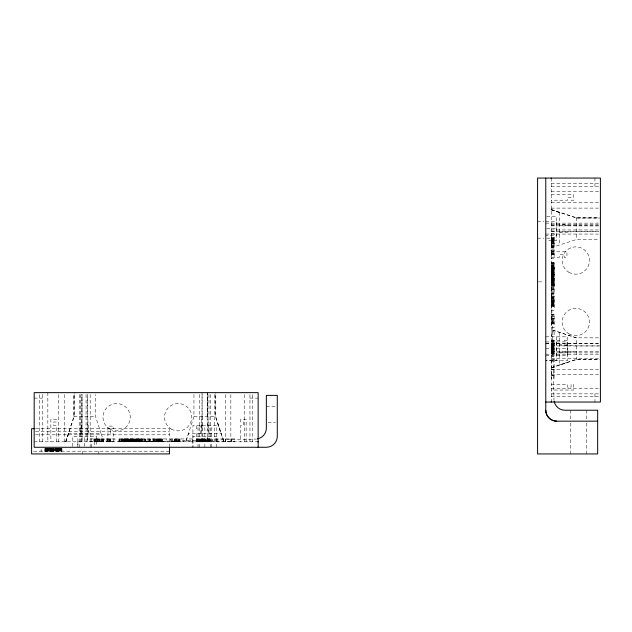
<?xml version="1.0" encoding="UTF-8"?>
<svg xmlns="http://www.w3.org/2000/svg" width="632" height="632" viewBox="0 0 632 632"><rect width="100%" height="100%" fill="white"/><g stroke="black" fill="none" stroke-linecap="round" stroke-linejoin="round"><path stroke-width="0.47" stroke-dasharray="3.16 2.37" d="M72.783 446.366L72.783 436.349L96.641 436.349L96.641 446.366M65.791 441.808L74.134 416.764L74.157 392.646M77.886 447.274L77.886 436.349M81.978 394.455L81.978 441.808L81.978 394.613M84.712 446.366L84.712 436.349M91.545 447.274L91.545 436.349M198.053 447.274L198.029 425.431M204.855 447.274L204.863 425.431M207.588 416.764L207.588 392.646M211.712 447.274L211.688 425.431M216.792 447.274L216.792 425.431L192.934 425.431L192.926 447.274L192.958 436.349L216.816 436.349M556.697 336.84L556.697 360.698L545.772 360.698M559.431 345.925L559.431 345.333L568.089 345.917M551.238 367.69L576.281 359.347L600.4 359.324M81.726 441.808L81.978 436.846M201.869 441.808L202.043 438.466M81.307 433.615L81.978 423.59M201.45 433.615L202.035 424.957M80.469 433.615L81.884 416.764L81.884 394.573M200.62 433.615L202.027 416.764L202.027 392.646M65.594 441.808L73.786 416.764L73.786 394.573M193.953 394.573L193.929 416.764L185.769 441.808L188.47 433.615L221.247 433.615L223.981 441.808M66.012 441.808L68.683 433.615M65.831 441.808L67.466 436.831M551.238 247.72L576.281 239.528L598.472 239.528M551.238 367.863L576.281 359.671L598.472 359.671M559.431 364.925L569.361 361.654M559.431 232.837L576.281 231.423L598.472 231.423M559.431 352.988L576.281 351.574M559.431 232.007L569.464 231.328M559.431 352.15L569.471 351.471M551.238 231.588L556.215 231.328M551.238 351.732L556.223 351.471M137.974 441.808L255.423 439.082A10.926 10.926 0 0 0 256.371 439.035M551.238 183.533L598.433 183.533M551.238 186.258L598.583 186.258M551.238 191.725L600.4 191.725M551.238 194.743L573.769 194.743L573.769 200.202L571.036 200.202L571.036 197.476L567.623 197.476L567.623 200.202L551.238 200.202M551.238 202.651L598.433 202.651M551.238 208.11L598.433 208.11M546.688 216.665L556.697 216.665L556.697 240.531L546.68 240.523M551.238 209.476L576.281 217.669L598.472 217.669M551.238 209.674L576.281 218.016L598.472 218.016M537.579 221.769L543.954 221.769M545.772 221.769L556.697 221.769L556.697 235.42L545.772 235.428M545.772 223.136L598.449 223.136M551.238 224.502L598.433 224.502M598.599 225.869L576.281 225.766L559.431 224.36M551.238 225.869L598.433 225.869M546.68 228.594L556.697 228.594M551.238 229.961L598.433 229.961M551.238 231.328L598.472 231.328M545.772 234.061L598.449 234.061M551.373 237.75L554.106 237.75M554.106 238.019L551.373 238.043L554.106 238.114M537.579 238.153L543.954 238.153M546.68 238.153L551.238 238.153M551.373 238.406L554.106 238.406M551.373 238.872L554.106 238.778M551.373 239.291L554.106 239.291M551.373 239.836L554.106 239.876M551.373 239.947L554.106 239.947M551.373 240.752L554.106 240.752M551.373 240.99L554.106 240.99M551.373 241.076L554.106 241.076M551.373 241.598L554.106 241.606M551.373 242.83L554.106 242.83M551.373 243.209L554.106 243.209M551.373 243.454L554.106 243.454M551.373 243.541L554.106 243.541M551.373 243.731L554.106 243.66M551.373 244.94L554.106 244.821M551.373 245.808L554.106 245.808M551.373 245.967L554.106 245.967M551.373 246.614L554.106 246.614M551.373 246.82L554.106 246.82M551.373 247.238L554.106 247.238M551.373 250.73L554.106 250.73M551.373 251.56L554.106 251.56M551.238 251.797L566.943 251.797L566.943 257.256L564.21 257.256L564.21 254.53L559.431 254.53L559.431 257.256L551.238 257.256M551.373 252.057L554.106 252.057M551.373 252.942L554.106 252.942M551.373 253.258L554.106 253.258M551.373 253.637L554.106 253.637M551.373 254.135L554.106 254.135M551.373 254.53L554.106 254.427M551.373 254.633L554.106 254.633M551.373 262.888L554.106 262.888M551.373 263.165L554.106 263.165M551.373 263.631L554.106 263.631M551.373 264.279L554.106 264.279M551.373 265.069L554.106 265.069M551.373 265.108L554.106 265.108M551.373 265.377L554.106 265.377M551.373 266.127L554.106 266.127M551.373 266.285L554.106 266.285M551.373 266.68L554.106 266.68M551.373 267.02L554.106 266.996M551.373 267.162L554.106 267.162M551.373 267.202L554.106 267.202M551.373 267.652L554.106 267.652M551.373 267.913L554.106 267.913M551.373 268.015L554.106 268.015M551.373 268.197L554.106 268.197M551.373 268.458L554.106 268.458M551.373 268.6L554.106 268.592M551.373 268.75L554.106 268.75M551.373 268.869L554.106 268.869M551.373 268.963L554.106 268.963M554.106 269.556L551.373 269.556L554.106 269.659M551.373 269.817L554.106 269.817M551.373 270.093L554.106 270.069M551.373 270.141L554.106 270.141M551.373 270.717L554.106 270.638M551.373 270.757L554.106 270.883M551.373 270.938L554.106 270.938M551.373 271.397L554.106 271.381M551.373 271.586L554.106 271.586M551.373 271.784L554.106 271.784M551.373 271.91L554.106 271.91M551.373 272.037L554.106 272.037M551.373 272.179L554.106 272.123M551.373 272.305L554.106 272.25M551.373 272.7L554.106 272.7M554.106 273.601L551.373 273.601L554.106 273.782M551.373 274.004L554.106 273.98M551.373 274.106L554.106 274.106M551.373 274.201L554.106 274.201M551.373 274.493L554.106 274.462M551.373 274.58L554.106 274.58M551.373 274.738L554.106 274.738M551.373 274.88L554.106 274.88M551.373 275.307L554.106 275.315M551.373 275.457L554.106 275.457M551.373 275.639L554.106 275.639M551.373 275.884L554.106 275.884M551.373 276.058L554.106 276.058M551.373 276.184L554.106 276.184M551.373 276.35L554.106 276.287M551.373 276.508L554.106 276.484M551.373 276.674L554.106 276.611M551.373 277.14L554.106 277.14M551.373 277.227L554.106 277.227M551.373 277.78L554.106 277.819M551.373 278.143L554.106 278.143M551.373 278.428L554.106 278.428M551.373 278.554L554.106 278.538M551.373 278.91L554.106 278.91M551.373 278.925L554.106 278.925M551.373 279.431L554.106 279.431M551.373 279.518L554.106 279.549M551.373 279.613L554.106 279.613M551.373 279.739L554.106 279.739M551.373 280.363L554.106 280.363M551.373 280.418L554.106 280.418M551.373 280.6L554.106 280.6M551.373 280.821L554.106 280.821M551.373 281.153L554.106 281.153M551.373 281.2L554.106 281.2M551.373 281.548L554.106 281.477M538.488 281.856L543.954 281.856M551.373 281.817L554.106 281.817M551.373 282.038L554.106 282.077M551.373 282.409L554.106 282.378M551.373 282.567L554.106 282.567M551.373 282.607L554.106 282.607M551.373 282.836L554.106 282.836M551.373 282.899L554.106 282.899M551.373 283.12L554.106 283.12M551.373 283.183L554.106 283.183M551.373 283.413L554.106 283.413M551.373 283.728L554.106 283.752M551.373 284.266L554.106 284.266M551.373 284.424L554.106 284.424M551.373 284.471L554.106 284.471M551.373 284.684L554.106 284.684M551.373 284.803L554.106 284.827M551.373 285.079L554.106 285.079M551.373 285.23L554.106 285.23M551.373 285.372L554.106 285.372M551.373 285.553L554.106 285.553M551.373 285.783L554.106 285.783M551.373 285.917L554.106 285.917M551.373 286.272L554.106 286.241M551.373 287.726L554.106 287.726M551.373 288.042L554.106 288.058M551.373 288.769L554.106 288.769M551.373 289.393L554.106 289.393M551.373 289.614L554.106 289.606M551.373 290.981L554.106 290.973M551.373 292.11L554.106 292.11M551.373 292.987L554.106 292.987M551.373 293.611L554.106 293.611M551.373 293.991L554.106 293.991M551.373 296.827L554.106 296.827M551.373 297.111L554.106 297.111M551.373 297.451L554.106 297.451M551.373 297.909L554.106 297.909M551.373 298.257L554.106 298.257M551.373 298.897L554.106 298.897M551.373 299.244L554.106 299.244M551.373 300.082L554.106 300.082M551.373 300.413L554.106 300.413M551.373 300.524L554.106 300.611M551.373 300.864L554.106 300.864M551.373 301.235L554.106 301.235M551.373 301.464L554.106 301.464M551.373 301.772L554.106 301.756M551.373 302.467L554.106 302.467M551.373 302.807L554.106 302.807M551.373 302.989L554.106 302.989M551.373 303.313L554.106 303.313M551.373 304.008L554.106 304.008M551.373 304.118L554.106 304.197M551.373 304.774L554.106 304.774M551.373 305.058L554.106 305.058M551.373 305.288L554.106 305.288M551.373 305.659L554.106 305.659M551.373 305.967L554.106 306.022L551.373 306.046M551.373 306.315L554.106 306.315M551.373 314.507L554.106 314.507M551.373 315.289L554.106 315.289M551.373 316.585L554.106 316.585M551.373 318.402L554.106 318.402M551.373 318.56L554.106 318.56M551.373 318.726L554.106 318.726M551.373 319.223L554.106 319.223M551.373 319.871L554.106 319.974M551.373 320.614L554.106 320.614M551.373 321.435L554.106 321.435M551.373 322.146L554.106 322.146M551.373 322.786L554.106 322.786M551.373 323.45L554.106 323.45M551.373 323.616L554.106 323.616M551.373 323.892L554.106 323.892M545.772 336.817L567.615 336.817L567.615 360.675L545.772 360.675M598.472 337.844L576.281 337.82L551.238 329.659L576.281 337.82L576.281 359.655M551.373 340.229L554.106 340.229M551.373 340.506L554.106 340.506M551.238 340.561L559.431 340.561M551.373 340.972L554.106 340.972M551.373 341.62L554.106 341.62M545.772 341.936L567.615 341.912M551.373 342.449L554.106 342.449M545.772 343.279L598.449 343.279M545.772 343.302L598.449 343.302M551.373 343.468L554.106 343.468M551.373 344.013L554.106 344.013M551.373 344.282L554.106 344.337L551.373 344.361M551.373 344.503L554.106 344.503M551.373 345.799L554.106 345.799M551.373 345.933L554.106 345.933M600.4 345.917L576.281 345.917L559.431 344.503M551.238 345.925L598.433 345.965M551.373 346.202L554.106 346.202M551.373 346.936L554.106 346.936M551.373 347.15L554.106 347.15M551.373 347.434L554.106 347.434M551.373 347.979L554.106 347.979M551.373 348.098L554.106 348.098M545.772 348.745L567.615 348.745M551.373 348.927L554.106 348.927M551.373 349.425L554.106 349.425M551.373 349.591L554.106 349.591M551.373 350.341L554.106 350.341M551.373 351.021L554.106 351.021M551.373 351.337L554.106 351.447M551.238 351.471L600.4 351.471M551.373 351.834L554.106 351.834M551.373 351.913L554.106 351.913M551.373 352.222L554.106 352.222M551.373 352.648L554.106 352.648M551.238 352.869L598.433 352.869M551.373 352.98L554.106 352.98M551.373 353.217L554.106 353.217M551.373 353.517L554.106 353.517M551.373 353.628L554.106 353.628M551.373 353.841L554.106 353.952L554.106 340.135L551.373 340.135L551.373 353.952M545.772 354.228L598.449 354.204M545.772 355.595L567.615 355.571L567.615 341.928M551.238 358.336L598.433 358.336M551.373 359.782L554.106 359.782M551.373 360.983L554.106 360.983M551.373 367.263L554.106 367.263M551.373 367.579L554.106 367.579M551.238 369.262L598.433 369.262M551.373 369.633L554.106 369.633M551.238 374.721L598.433 374.721M551.373 375.29L554.106 375.29M551.373 375.503L554.106 375.503M551.238 384.572L567.623 384.572L567.623 387.298L571.036 387.298L571.036 384.572L573.769 384.572L573.769 390.031L551.238 390.031M551.238 388.38L598.433 388.38M551.238 393.847L598.433 393.847M551.238 396.572L598.433 396.572M34.183 398.113L42.376 398.113M249.956 398.113L258.156 398.113M266.349 406.305L275.449 406.305M73.802 416.764L95.622 416.764M193.945 416.764L215.773 416.764L221.247 433.615M268.166 422.69L275.449 422.69M202.145 426.102L196.678 426.102L196.678 428.836L199.412 428.836M35.542 428.67L169.534 428.67L169.534 446.382M35.542 431.395L169.534 431.395M68.327 433.615L101.104 433.615L103.83 441.808M35.542 434.816L169.534 434.816M34.183 441.808L258.156 441.808M33.567 451.201L169.534 451.201M576.281 218.016L600.4 218.04M223.807 441.808L215.465 416.764L215.441 392.646M551.238 225.608L556.207 225.869M551.238 345.751L554.58 345.925M559.431 225.19L569.456 225.869M551.238 209.895L559.431 212.565M551.238 209.713L556.215 211.349M217.763 423.685L221.042 433.615M101.104 433.615L95.637 416.764L95.637 394.573M209.097 433.615L207.683 416.764L207.683 392.646M88.954 433.615L87.54 416.764L87.54 394.573L87.445 441.808M207.588 423.574L208.268 433.615M87.445 423.582L88.117 433.615M207.588 436.831L207.849 441.808M87.445 436.831L87.706 441.808M551.238 281.856L553.964 399.305A10.926 10.926 0 0 0 554.011 400.261M202.027 416.764L202.043 441.808M594.941 178.066L594.941 186.258M594.941 393.847L594.941 402.039M586.741 410.231L586.741 420.248M586.741 423.084L586.741 453.934M576.281 217.685L576.281 239.512M570.356 410.231L570.356 420.248M570.356 423.084L570.356 453.934M566.943 346.028L566.943 340.561L564.21 340.561L564.21 343.295M559.431 212.21L559.431 244.987M559.431 332.353L559.431 365.13M556.697 341.952L556.697 355.587M551.238 178.066L551.238 402.039M252.689 394.613L252.689 441.808M249.956 394.613L249.956 441.808M246.148 441.808L246.148 419.277L240.689 419.277L240.689 422.01L243.415 422.01L243.415 425.423L240.689 425.423L240.689 441.808M244.497 394.613L244.497 441.808M231.62 438.94L231.62 441.673M231.407 438.94L231.407 441.673M230.838 394.613L230.838 441.808M225.75 438.94L225.75 441.673M225.379 394.613L225.379 441.808M223.696 438.94L223.696 441.673M223.38 438.94L223.38 441.673M217.1 438.94L217.1 441.673M215.899 438.94L215.899 441.673M215.788 394.573L215.788 416.764M214.453 394.613L214.453 441.808M210.322 394.597L210.345 447.274M209.958 438.94L209.958 441.673M209.745 438.94L209.745 441.673M209.634 438.94L209.634 441.673M209.334 438.94L209.334 441.673M209.097 438.94L209.097 441.673M208.987 394.613L208.987 441.808M208.765 438.94L208.765 441.673M208.339 438.94L208.339 441.673M208.031 438.94L208.031 441.673M207.952 438.94L207.952 441.673M207.588 394.613L207.588 441.808M207.454 438.94L207.454 441.673M207.138 438.94L207.138 441.673M206.451 438.94L206.451 441.673M205.708 438.94L205.708 441.673M205.542 438.94L205.574 441.673M205.045 438.94L205.045 441.673M204.855 438.94L204.855 441.673M204.215 438.94L204.215 441.673M204.097 438.94L204.097 441.673M203.543 438.94L203.543 441.673M203.267 438.94L203.267 441.673M203.054 438.94L203.054 441.673M202.319 438.94L202.319 441.673M202.082 394.613L202.145 441.808M202.058 438.94L202.05 441.673M201.916 438.94L201.916 441.673M201.174 438.94L201.174 441.673M201.102 438.94L201.102 441.673M200.613 438.94L200.652 441.673M200.399 438.94L200.478 441.673M200.131 438.94L200.131 441.673M199.586 438.94L199.586 441.673M199.42 394.597L199.396 447.274M198.566 438.94L198.566 441.673M197.729 438.94L197.729 441.673M197.081 438.94L197.081 441.673M196.678 433.615L196.678 441.808M196.623 438.94L196.623 441.673M196.347 438.94L196.347 441.673M180.009 438.94L180.009 441.673M179.725 438.94L179.725 441.673M179.567 438.94L179.567 441.673M178.903 438.94L178.903 441.673M178.264 438.94L178.264 441.673M177.553 438.94L177.553 441.673M176.731 438.94L176.731 441.673M176.091 438.94L176.091 441.673M175.988 438.94L175.988 441.673M175.34 438.94L175.34 441.673M174.843 438.94L174.843 441.673M174.677 438.94L174.677 441.673M174.511 438.94L174.511 441.673M172.702 438.94L172.702 441.673M171.406 438.94L171.406 441.673M170.624 438.94L170.624 441.673M162.432 438.94L162.432 441.673M162.163 438.94L162.084 441.673M161.776 438.94L161.776 441.673M161.176 438.94L161.176 441.673M160.891 438.94L160.891 441.673M160.228 438.94L160.228 441.673M160.125 438.94L160.125 441.673M159.43 438.94L159.43 441.673M159.106 438.94L159.106 441.673M158.924 438.94L158.924 441.673M158.585 438.94L158.585 441.673M157.889 438.94L157.866 441.673M157.573 438.94L157.573 441.673M157.352 438.94L157.352 441.673M156.973 438.94L156.973 441.673M156.641 438.94L156.728 441.673M156.523 438.94L156.523 441.673M156.199 438.94L156.199 441.673M155.361 438.94L155.361 441.673M155.014 438.94L155.014 441.673M154.374 438.94L154.374 441.673M154.026 438.94L154.026 441.673M153.568 438.94L153.568 441.673M153.228 438.94L153.228 441.673M152.944 438.94L152.944 441.673M150.1 438.94L150.1 441.673M149.729 438.94L149.729 441.673M149.105 438.94L149.105 441.673M148.228 438.94L148.228 441.673M147.09 438.94L147.098 441.673M145.723 438.94L145.731 441.673M145.51 438.94L145.51 441.673M144.886 438.94L144.886 441.673M144.175 438.94L144.159 441.673M143.843 438.94L143.843 441.673M142.382 438.94L142.382 441.673M142.034 438.94L142.034 441.673M141.892 438.94L141.892 441.673M141.655 438.94L141.671 441.673M141.481 438.94L141.481 441.673M141.347 438.94L141.347 441.673M141.189 438.94L141.189 441.673M140.944 438.94L140.912 441.673M140.802 438.94L140.802 441.673M140.588 438.94L140.588 441.673M140.541 438.94L140.541 441.673M140.375 438.94L140.375 441.673M139.846 438.94L139.846 441.673M139.53 438.94L139.53 441.673M139.301 438.94L139.301 441.673M139.238 438.94L139.238 441.673M139.008 438.94L139.016 441.673M138.945 438.94L138.945 441.673M138.724 438.94L138.724 441.673M138.526 438.94L138.495 441.673M138.147 438.94L138.187 441.673M137.934 438.94L137.934 441.673M137.594 438.94L137.665 441.673M137.31 438.94L137.31 441.673M137.27 438.94L137.27 441.673M136.939 438.94L136.939 441.673M136.717 438.94L136.717 441.673M136.528 438.94L136.528 441.673M136.48 438.94L136.48 441.673M135.856 438.94L135.856 441.673M135.73 441.673L135.548 438.94M135.027 438.94L135.043 441.673M134.711 438.94L134.711 441.673M134.545 438.94L134.545 441.673M134.261 438.94L134.261 441.673M133.937 438.94L133.897 441.673M133.336 438.94L133.336 441.673M133.257 438.94L133.257 441.673M132.728 438.94L132.783 441.673M132.625 438.94L132.601 441.673M132.467 438.94L132.467 441.673L132.293 438.94M132.175 438.94L132.175 441.673M131.993 438.94L131.993 441.673M131.756 438.94L131.756 441.673M131.575 438.94L131.575 441.673M131.424 438.94L131.432 441.673M130.998 438.94L130.998 441.673M130.856 438.94L130.856 441.673M130.611 438.94L130.579 441.673M130.318 438.94L130.318 441.673M130.224 438.94L130.224 441.673M130.097 438.94L130.113 441.673M129.892 438.94L129.797 441.673L129.718 438.94M129.268 441.673L129.118 438.94M128.817 438.94L128.817 441.673M128.367 438.94L128.415 441.673M128.233 441.673L128.201 438.94L128.146 441.673M128.027 438.94L128.027 441.673M127.901 438.94L127.901 441.673M127.735 438.94L127.704 441.673M127.514 438.94L127.498 441.673M127.056 438.94L127.056 441.673M126.993 438.94L126.993 441.673M126.874 438.94L126.827 441.673M126.258 438.94L126.258 441.673M126.21 438.94L126.187 441.673M125.926 438.94L125.926 441.673M125.776 438.94L125.815 441.673M125.665 438.94L125.665 441.673M125.081 438.94L125.081 441.673M124.978 438.94L124.978 441.673M124.867 438.94L124.867 441.673M124.717 438.94L124.709 441.673M124.575 438.94L124.575 441.673M124.314 438.94L124.314 441.673M124.133 438.94L124.133 441.673M124.03 438.94L124.03 441.673M123.84 438.94L123.761 441.673M123.319 438.94L123.28 441.673M123.058 438.94L123.114 441.673M122.798 438.94L122.798 441.673M122.403 438.94L122.403 441.673M122.245 438.94L122.245 441.673M121.486 438.94L121.486 441.673M121.225 438.94L121.225 441.673M121.186 438.94L121.186 441.673M120.396 438.94L120.396 441.673M119.748 438.94L119.748 441.673M119.282 438.94L119.282 441.673M119.006 438.94L119.006 441.673M113.373 441.808L113.373 433.615L110.64 433.615L110.64 428.836L113.373 428.836L113.373 426.102L107.914 426.102L107.914 441.808M110.75 438.94L110.75 441.673M110.647 438.94L110.647 441.673M110.545 438.94L110.545 441.673M110.245 438.94L110.245 441.673M109.755 438.94L109.755 441.673M109.376 438.94L109.376 441.673M109.06 438.94L109.06 441.673M108.167 438.94L108.167 441.673M107.677 438.94L107.677 441.673M106.848 438.94L106.848 441.673M103.356 438.94L103.356 441.673M102.937 438.94L102.937 441.673M102.732 438.94L102.732 441.673M102.084 438.94L102.084 441.673M101.926 438.94L101.926 441.673M101.057 438.94L101.057 441.673M100.938 438.94L100.938 441.673M99.769 438.94L99.848 441.673M99.659 438.94L99.659 441.673M99.572 438.94L99.572 441.673M99.319 438.94L99.319 441.673M98.94 438.94L98.948 441.673M98.663 451.201L98.663 453.934M97.723 438.94L97.715 441.673M97.194 438.94L97.194 441.673M97.107 438.94L97.107 441.673M96.87 438.94L96.87 441.673M95.953 438.94L96.064 441.673M95.408 438.94L95.408 441.673M94.934 438.94L94.99 441.673M94.524 438.94L94.524 441.673M94.231 438.94L94.231 441.673L94.136 438.94M94.271 441.808L94.271 446.366M93.868 438.94L93.868 441.673M90.179 394.597L90.179 447.274M86.078 394.613L86.078 441.808M82.365 451.201L82.365 453.934M80.62 394.613L80.62 441.808M79.253 394.597L79.253 447.274M77.886 441.808L77.886 446.366M74.134 394.573L74.134 416.764M64.227 394.613L64.227 441.808M61.928 448.333L61.928 451.066L41.088 451.066L41.088 448.333M61.762 448.333L61.762 451.066M61.375 448.333L61.383 451.066M61.272 448.333L61.209 451.066M61.162 448.333L61.162 451.066M61.004 448.333L61.004 451.066M60.704 448.333L60.688 451.066M60.633 448.333L60.633 451.066M60.411 448.333L60.482 451.066M59.74 448.333L59.74 451.066L59.661 448.333M59.519 448.333L59.495 451.066M59.329 448.333L59.329 451.066M58.981 448.333L58.997 451.066M58.823 448.333L58.816 451.066M58.768 394.613L58.768 441.808M58.736 448.333L58.736 451.066M58.594 448.333L58.586 451.066M58.492 448.333L58.492 451.066M58.286 448.333L58.286 451.066M58.176 448.333L58.168 451.066M57.931 448.333L57.931 451.066M57.631 448.333L57.646 451.066M57.401 448.333L57.401 451.066M57.188 448.333L57.149 451.066M56.904 448.333L56.88 451.066M56.319 441.808L56.319 425.423L53.594 425.423L53.594 422.01L56.319 422.01L56.319 419.277L50.86 419.277L50.86 441.808M56.382 448.333L56.382 451.066M56.177 451.066L56.177 448.333L56.13 451.066M55.995 448.333L55.995 451.066M55.561 448.333L55.608 451.066M55.174 448.333L55.174 451.066M54.786 448.333L54.786 451.066M54.091 448.333L54.091 451.066M53.823 448.333L53.831 451.066M53.728 448.333L53.728 451.066M53.649 448.333L53.649 451.066M53.436 448.333L53.436 451.066M53.246 448.333L53.246 451.066M53.143 448.333L53.049 451.066M52.409 448.333L52.409 451.066M52.251 448.333L52.33 451.066M51.919 448.333L51.919 451.066M51.713 448.333L51.753 451.066M51.69 448.333L51.69 451.066M51.524 448.333L51.524 451.066M51.271 448.333L51.279 451.066M50.916 448.333L50.916 451.066M50.781 448.333L50.781 451.066M50.434 448.333L50.41 451.066L50.315 448.333M50.181 448.333L50.181 451.066M50.015 448.333L50.015 451.066M49.936 448.333L49.936 451.066M49.746 448.333L49.825 451.066M49.659 448.333L49.659 451.066M49.525 448.333L49.525 451.066M49.383 448.333L49.351 451.066M49.304 451.066L49.225 448.333L49.138 451.066M48.941 448.333L49.059 451.066M48.862 448.333L48.806 451.066L48.703 448.333M48.482 448.333L48.482 451.066M48.277 448.333L48.301 451.066M48.127 448.333L48.127 451.066M47.906 451.066L47.906 448.333L47.771 451.066M47.842 392.646L47.842 441.808M47.25 448.333L47.25 451.066M47.139 451.066L47.139 448.333L47.044 451.066M46.894 448.333L46.894 451.066M46.8 448.333L46.792 451.066M46.452 448.333L46.452 451.066M46.31 451.066L46.326 448.333L46.199 451.066M46.12 448.333L46.112 451.066M45.931 448.333L45.978 451.066M45.812 448.333L45.812 451.066M45.646 448.333L45.646 451.066M45.567 448.333L45.567 451.066M44.422 448.333L44.422 451.066M42.376 394.471L42.376 441.808M39.65 394.613L39.65 441.808M554.106 233.793L551.373 233.793L551.373 248.044L554.106 248.044L554.106 233.793M554.106 242.301L551.373 242.293L554.106 242.34M554.106 249.885L551.373 249.885L551.373 258.836L554.106 258.836L554.106 249.885M554.106 262.801L551.373 262.801L551.373 294.109L554.106 294.109L554.106 262.801M554.106 273.111L551.373 273.111L554.106 273.15M554.106 296.021L551.373 296.021L551.373 310.273L554.106 310.273L554.106 296.021M554.106 314.246L551.373 314.246L551.373 327.771L554.106 327.771L554.106 314.246M554.106 331.816L551.373 331.816L551.373 336.145L554.106 336.145L554.106 331.816M554.106 344.985L551.373 344.985L554.106 345.064M554.106 356.74L551.373 356.74L551.373 378.702L554.106 378.702L554.106 356.74M104.162 438.94L89.91 438.94L89.91 441.673L104.162 441.673L104.162 438.94M114.953 438.94L106.002 438.94L106.002 441.673L114.953 441.673L114.953 438.94M150.226 438.94L118.911 438.94L118.911 441.673L150.226 441.673L150.226 438.94M166.39 438.94L152.138 438.94L152.138 441.673L166.39 441.673L166.39 438.94M183.888 438.94L170.364 438.94L170.364 441.673L183.888 441.673L183.888 438.94M192.262 438.94L187.933 438.94L187.933 441.673L192.262 441.673L192.262 438.94M210.069 438.94L196.252 438.94L196.252 441.673L210.069 441.673L210.069 438.94M234.82 438.94L212.858 438.94L212.858 441.673L234.82 441.673L234.82 438.94M161.405 441.673L161.405 438.94L161.365 441.673M98.458 441.673L98.458 438.94L98.426 441.673M61.62 451.066L61.62 448.333L61.573 451.066M109.81 429.057A13.659 13.659 0 0 0 130.295 417.231A13.659 13.659 0 0 0 109.81 405.404A13.659 13.659 0 0 0 109.81 429.057M171.327 429.057A13.659 13.659 0 0 0 191.812 417.231A13.659 13.659 0 0 0 171.327 405.404A13.659 13.659 0 0 0 171.327 429.057M568.99 272.345A13.659 13.659 0 0 0 589.474 260.518A13.659 13.659 0 0 0 568.99 248.692A13.659 13.659 0 0 0 568.99 272.345M568.99 333.87A13.659 13.659 0 0 0 589.474 322.043A13.659 13.659 0 0 0 568.99 310.217A13.659 13.659 0 0 0 568.99 333.87"/><path stroke-width="0.95" d="M545.772 402.039L600.4 402.039L600.4 178.066L537.579 178.066L537.579 453.934L597.667 453.934L597.667 410.231L564.889 410.231A10.926 10.926 0 0 1 554.13 401.202M545.772 178.066L545.772 410.231C545.637 416.069 550.859 421.291 556.697 421.157L597.667 421.157M34.555 428.67L31.6 428.67L31.6 453.934L169.534 453.934L169.534 447.132M257.69 441.808L258.156 441.808M551.238 178.066L551.238 178.532M551.238 401.573L551.238 402.039M258.156 447.274L258.156 392.646L34.183 392.646L34.183 447.274L266.349 447.274A10.926 10.926 0 0 0 277.274 436.349L277.274 395.379L266.349 395.379L266.349 428.156A10.926 10.926 0 0 1 257.319 438.916M556.697 421.157A10.926 10.926 0 0 1 545.772 410.231"/></g></svg>
